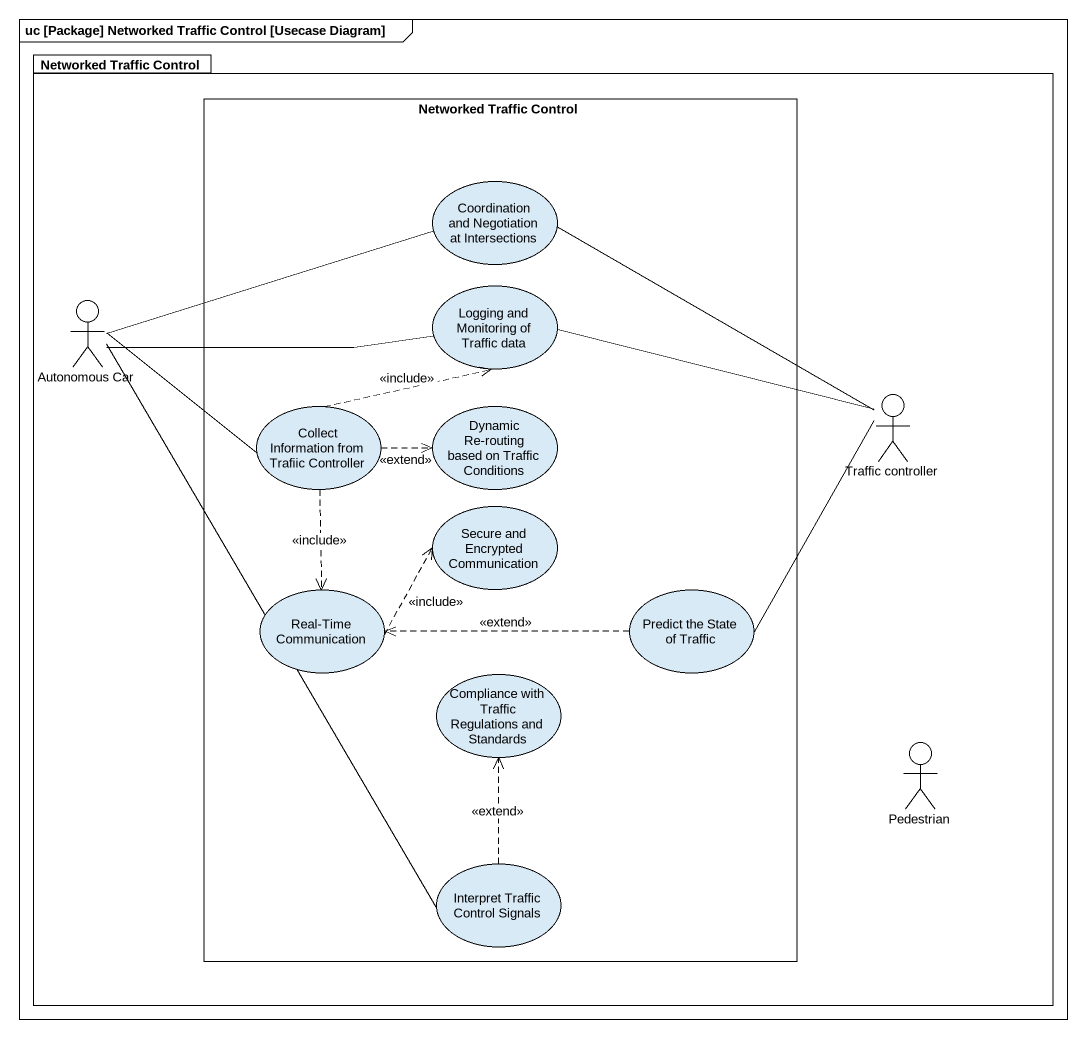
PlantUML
@startuml
mainframe uc [Package] Networked Traffic Control [Usecase Diagram]
package "Networked Traffic Control" as Networked_Traffic_Control {
  rectangle "Networked Traffic Control" as Networked_Traffic_Control_2 {
    usecase "Coordination and Negotiation at Intersections" as Coordination_and
    usecase "Logging and Monitoring of Traffic data" as Logging_and_Monitoring_of
    usecase "Collect Information from Trafiic Controller" as Collect_Information_from
    usecase "Dynamic Re-routing based on Traffic Conditions" as Dynamic_Re_routing_based_on
    usecase "Secure and Encrypted Communication" as Secure_and_Encrypted
    usecase "Real-Time Communication" as Real_Time_Communication
    usecase "Predict the State of Traffic" as Predict_the_State_of_Traffic
    usecase "Compliance with Traffic Regulations and Standards" as Compliance_with_Traffic
    usecase "Interpret Traffic Control Signals" as Interpret_Traffic_Control
  }
  actor "Autonomous Car" as Autonomous_Car
  actor "Traffic controller" as Traffic_controller
  actor Pedestrian
}
Coordination_and -left- Autonomous_Car
Coordination_and -right- Traffic_controller
Autonomous_Car -right- Collect_Information_from
Logging_and_Monitoring_of -left- Autonomous_Car
Logging_and_Monitoring_of -right- Traffic_controller
Collect_Information_from .up.> Logging_and_Monitoring_of : <<include>>
Collect_Information_from .right.> Dynamic_Re_routing_based_on : <<extend>>
Collect_Information_from ..> Real_Time_Communication : <<include>>
Traffic_controller -- Predict_the_State_of_Traffic
Real_Time_Communication .right.> Secure_and_Encrypted : <<include>>
Predict_the_State_of_Traffic .left.> Real_Time_Communication : <<extend>>
Interpret_Traffic_Control -up- Autonomous_Car
Interpret_Traffic_Control .up.> Compliance_with_Traffic : <<extend>>
@enduml
